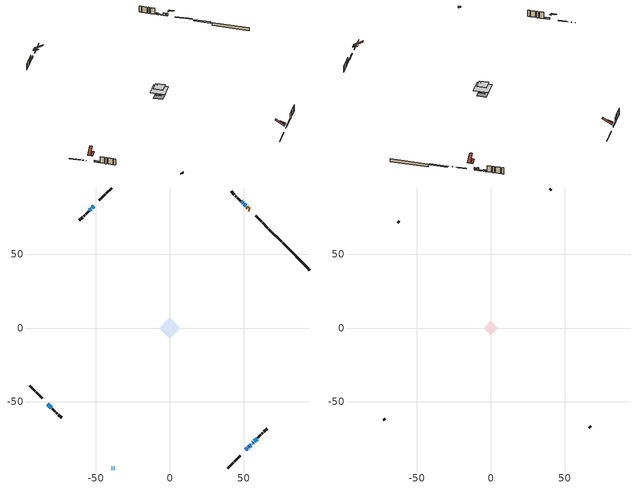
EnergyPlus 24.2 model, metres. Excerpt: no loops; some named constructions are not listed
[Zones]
conditioned space
 floor adiabatic (Floor3 construction): -2.64,0 0,2.64 2.64,0 0,-2.64 z0.85
 floor adiabatic (AdiabaticFloorConstruction): -7.17,0 0,7.17 7.17,0 0,-7.17 z3.29
 floor foundation (Slab1 construction): -4.6,0.08 -0.08,4.6 4.6,-0.08 0.08,-4.6 z-1.87
 floor foundation (Slab2 construction): -2.64,0 0,2.64 2.64,0 0,-2.64 z-0.15
 wall outside (RimJoist1 construction): 39.27,-94.8 42.91,-91.17 / -94.8,-39.27 -91.17,-42.91 / -39.27,94.8 -42.91,91.17 / 66.47,67.6 62.83,71.24 z0.85:1.15
 wall outside (RimJoist2 construction): 43.56,-90.51 47.66,-86.41 / -90.51,-43.56 -86.41,-47.66 / -43.56,90.51 -47.66,86.41 / 62.18,71.89 58.08,75.99 z0.85:1.15
 wall outside (AdiabaticWallConstruction 1): 54.14,79.94 53.6,80.47 / 52.94,81.13 51.99,82.08 z0.85:2.88
 wall outside (AdiabaticWallConstruction): -39.27,-94.8 -39.01,-94.8 z0.85:1.29; 51.33,82.74 50.4,83.67 / 51.6,-82.47 52.54,-81.53 z0.85:1.26; -82.47,-51.6 -80.13,-53.94 / 49.74,84.33 49.28,84.79 / 53.19,-80.88 53.5,-80.57 / 54.16,-79.92 54.78,-79.3 / 48.63,85.44 48.4,85.67 / 56.3,-77.78 56.69,-77.38 / 57.34,-76.73 59.1,-74.97 / -38.09,-94.8 -37.47,-94.8 z0.85:2.07; -51.6,82.47 -52.65,81.42 / -53.3,80.77 -54.35,79.72 z0.85:2.3; 55.43,-78.64 55.64,-78.43 z0.85:1.2
 wall outside (Wall1 construction): 59.76,-74.31 61.73,-72.34 / -79.47,-54.6 -77.5,-56.57 / -55,79.07 -56.98,77.09 / 47.75,86.32 45.77,88.3 z0.85:5.73
 wall outside (Wall2 construction): 62.39,-71.68 63.09,-70.98 / -76.84,-57.23 -76.14,-57.93 / -57.63,76.44 -58.33,75.74 / 45.12,88.95 44.42,89.65 z0.85:5.73
 wall outside (Wall3 construction): 63.75,-70.32 65.96,-68.11 / -75.49,-58.59 -73.27,-60.8 / -58.99,75.08 -61.2,72.87 / 43.76,90.31 41.55,92.52 z0.85:5.73
 wall foundation (FoundationWall1 construction): 76.41,57.67,-1.87 76.41,57.67,0.46 92.96,41.11,0.46 92.96,41.11,0.42 94.8,39.27,0.42 94.8,39.27,-1.87
 wall foundation (FoundationWall2 construction): 75.75,58.32 67.13,66.94 z-0.15:0.85
 window (WindowConstruction 11): -39.27,-94.8 -39.02,-94.8 z0.85:1.28
 window (WindowConstruction 4): 51.33,82.74 50.4,83.67 z0.85:1.26
 window (WindowConstruction 5): 51.6,-82.47 52.54,-81.53 z0.85:1.26
 window (WindowConstruction 6): -82.47,-51.6 -80.13,-53.94 z0.85:2.07
 window (WindowConstruction 7): 49.74,84.33 49.29,84.79 z0.85:2.07
 window (WindowConstruction 8): -51.6,82.47 -52.65,81.42 z0.85:2.3
 window (WindowConstruction 9): 53.19,-80.88 53.5,-80.57 z0.85:2.07
 window (WindowConstruction 10): 54.16,-79.92 54.78,-79.3 z0.85:2.07
 window (WindowConstruction 13): 55.43,-78.64 55.64,-78.43 z0.85:1.19
 window (WindowConstruction): 48.63,85.44 48.4,85.67 z0.85:2.07
 window (WindowConstruction 1): -53.3,80.77 -54.35,79.72 z0.85:2.3
 window (WindowConstruction 2): 56.3,-77.77 56.69,-77.38 z0.85:2.07
 window (WindowConstruction 3): 57.35,-76.73 59.1,-74.97 z0.85:2.07
 window (WindowConstruction 12): -38.09,-94.8 -37.47,-94.8 z0.85:2.07
 door (Door): 54.13,79.94 53.6,80.47 z0.85:2.88
 door (Door 1): 52.94,81.13 51.99,82.08 z0.85:2.88
 ceiling adiabatic (AdiabaticFloorConstruction): 0,-7.17 7.17,0 0,7.17 -7.17,0 z3.29
attic - vented
 floor to conditioned space (Floor1 construction Reversed): -4.81,0 0,4.81 4.81,0 0,-4.81 z5.73
 floor to conditioned space (Floor2 construction Reversed): -2.64,0 0,2.64 2.64,0 0,-2.64 z5.73
 wall outside (Wall4 construction): 66.62,-67.46 67.58,-66.49 / -72.62,-61.45 -71.65,-62.42 / -61.86,72.21 -62.83,71.25 / 40.89,93.18 39.93,94.15 z0.85:5.73
 roof outside (Roof1 construction): 49.61,-84.46,5.73 45.14,-79.99,9.41 43.85,-81.28,9.41 48.32,-85.75,5.73; -84.46,-49.61,5.73 -79.99,-45.14,9.41 -81.28,-43.85,9.41 -85.75,-48.32,5.73; -49.61,84.46,5.73 -45.14,79.99,9.41 -43.85,81.28,9.41 -48.32,85.75,5.73; 56.13,77.94,5.73 51.66,73.47,9.41 52.95,72.18,9.41 57.42,76.65,5.73
 roof outside (Roof2 construction): 50.95,-83.12,5.73 48.38,-80.55,6.94 47.7,-81.23,6.94 50.27,-83.8,5.73; -83.12,-50.95,5.73 -80.55,-48.38,6.94 -81.23,-47.7,6.94 -83.8,-50.27,5.73; -50.95,83.12,5.73 -48.38,80.55,6.94 -47.7,81.23,6.94 -50.27,83.8,5.73; 54.79,79.28,5.73 52.22,76.71,6.94 52.9,76.03,6.94 55.47,78.6,5.73
[Material] Roughness=Rough; Thermal Absorptance=0.9
Name | Thickness {m} | Conductivity {W/m-K} | Density {kg/m3} | Specific Heat {J/kg-K} | Solar Absorptance | Visible Absorptance
ceiling loosefill ins | 0.338667 | 0.0480833 | 16.02 | 1046.75 | 0.7 | 0.7
ceiling loosefill ins 1 | 0.169333 | 0.0480833 | 16.02 | 1046.75 | 0.7 | 0.7
ceiling stud and cavity | 0.1397 | 0.777791 | 65.682 | 1177.47 | 0.7 | 0.7
ceiling stud and cavity 1 | 0.1397 | 0.124158 | 65.682 | 1177.47 | 0.7 | 0.7
gypsum board | 0.0127 | 0.160291 | 801 | 837.4 | 0.6 | 0.6
[Construction]
Floor1 construction: ceiling loosefill ins, ceiling stud and cavity, gypsum board
Floor2 construction: ceiling loosefill ins 1, ceiling stud and cavity 1, gypsum board
[EnergyManagementSystem:Program]
infil_program: Set p_m = 0.14; Set p_s = 0.22; Set s_m = 270; Set s_s = 370; Set z_m = 9.99744; Set z_s = 5.140138319168381; Set f_t = (((s_m/z_m)^p_m)*((z_s/s_s)^p_s)); Set Tdiff = tin_s-tout_s; Set dT = @Abs Tdiff; Set c = 0.0745; Set Cs = 0.099; Set Cw = 0.1508; Set n = 0.65; Set sft = (f_t*0.54); Set temp1 = ((c*Cw)*((sft*site_vw_s)^(2*n)))^2; Set Qinf = (((c*Cs*(dT^n))^2)+temp1)^0.5; Set Qinf = (@Max Qinf 0); Set mech_vent_house_fan_sensible_load_act = 0.0; Set mech_vent_house_fan_latent_load_act = 0.0; Set OASupInPb = out_pb_s; Set OASupInTemp = tout_s; Set OASupInW = out_wt_s; Set OASupRho = (@RhoAirFnPbTdbW OASupInPb OASupInTemp OASupInW); Set OASupCp = (@CpAirFnW OASupInW); Set OASupInEnth = (@HFnTdbW OASupInTemp OASupInW); Set ZoneTemp = tin_s; Set ZoneW = win_s; Set ZoneCp = (@CpAirFnW ZoneW); Set ZoneAirEnth = (@HFnTdbW ZoneTemp ZoneW); Set mech_vent_house_fan_cfis_act = 0.0; Set QWHV_cfis_sup = 0.0; Set QWHV_cfis_suppl_sup = 0.0; Set QWHV_cfis_suppl_exh = 0.0; Set Qrange = 0; Set Qrange = Qrange + 0.075 * mech_vent_range_fan_0_sch_s; Set Qbath = 0; Set Qbath = Qbath + 0.066 * mech_vent_bath_fan_0_sch_s; Set Qdryer = 0; Set Qdryer = Qdryer + 0.00308 * clothes_dryer_exhaust_0_sch_s; Set QWHV_sup = 0.0; Set QWHV_exh = 0.0; Set Qsupply = QWHV_sup + QWHV_cfis_sup + QWHV_cfis_suppl_sup; Set Qexhaust = Qrange + Qbath + Qdryer + QWHV_exh + QWHV_cfis_suppl_exh; Set Qfan = (@Max Qexhaust Qsupply); Set Qducts = 0; If Qducts < 0; Set Qsupply = Qsupply - Qducts; Else; Set Qexhaust = Qexhaust + Qducts; EndIf; Set Qfan_with_ducts = (@Max Qexhaust Qsupply); Set Qimb = (@Abs (Qsupply - Qexhaust)); If Qinf + Qimb > 0; Set Qtot = Qfan_with_ducts + (Qinf^2) / (Qinf + Qimb); Else; Set Qtot = Qfan_with_ducts; EndIf; Set Qinf_adj = Qtot - Qfan; Set infil_flow_act = Qinf_adj; Set infil_program_Qinf = Qinf_adj; Set infil_program_Qfan = Qfan; Set Qload = Qfan; Set Effectiveness_Sens = 0.0; Set Effectiveness_Lat = 0.0; Set Fan_MFR = Qload * OASupRho; Set ZoneInEnth = OASupInEnth; Set ZoneInTemp = OASupInTemp; Set FanTotalToCond = Fan_MFR * (ZoneInEnth - ZoneAirEnth); Set FanSensToCond = Fan_MFR * ZoneCp * (ZoneInTemp - ZoneTemp); Set FanLatToCond = FanTotalToCond - FanSensToCond; Set mech_vent_house_fan_sensible_load_act = mech_vent_house_fan_sensible_load_act + FanSensToCond; Set mech_vent_house_fan_latent_load_act = mech_vent_house_fan_latent_load_act + FanLatToCond
total_airflows_program: Set total_infil_flow_rate = 0; Set total_mechvent_flow_rate = 0; Set total_natvent_flow_rate = 0; Set total_whf_flow_rate = 0; Set total_infil_flow_rate = total_infil_flow_rate + (infil_program_Qinf * 1); Set total_mechvent_flow_rate = total_mechvent_flow_rate + (infil_program_Qfan * 1); Set total_natvent_flow_rate = total_natvent_flow_rate + (natural_vent_program_Qnv * 1); Set total_whf_flow_rate = total_whf_flow_rate + (natural_vent_program_Qwhf * 1)
total_loads_program: Set loads_htg_tot = 0; Set loads_clg_tot = 0; If htg_load_cond > 0; Set loads_htg_tot = loads_htg_tot + (htg_load_cond - clg_load_cond) * 1.0; EndIf; Set loads_htg_tot = (@Max loads_htg_tot 0); If clg_load_cond > 0; Set loads_clg_tot = loads_clg_tot + (clg_load_cond - htg_load_cond) * 0.0; EndIf; Set loads_clg_tot = (@Max loads_clg_tot 0)
unit_heater_supply_fan_disaggregate_program: Set unit_heater_supply_fan_primary_htg = 0; If unit_heater_htg_coil_s > 0; Set unit_heater_supply_fan_primary_htg = unit_heater_supply_fan_s; EndIf
unmet_hours_program: Set htg_unmet_hours = 0; Set clg_unmet_hours = 0; Set unit_htg_unmet_hours = 0; If ((DayOfYear >= 1) && (DayOfYear <= 365)); Set unit_htg_unmet_hours = unit_htg_unmet_hours + conditioned_space_htg_unmet_s; If unit_htg_unmet_hours > htg_unmet_hours; Set htg_unmet_hours = unit_htg_unmet_hours; EndIf; EndIf
water_heater_EC_adj: If WarmupFlag == 0; Set dhw_e_cons = water_heater_energy + water_heater_on_cycle_parasitic + water_heater_off_cycle_parasitic; Set water_heater_ec_adj_act = 0.0 * dhw_e_cons / 1; EndIf
[EnergyManagementSystem:ProgramCallingManager]
component_loads_program_calling_manager: EndOfZoneTimestepAfterZoneReporting; component_loads_program
fridge_schedule_program_calling_manager: BeginZoneTimestepAfterInitHeatBalance; fridge_schedule_program
furnace_supply_fan_disaggregate_program_calling_manager: EndOfSystemTimestepBeforeHVACReporting; furnace_supply_fan_disaggregate_program
infil_program_calling_manager: BeginZoneTimestepAfterInitHeatBalance; infil_program
natural_vent_program_calling_manager: BeginZoneTimestepAfterInitHeatBalance; natural_vent_program
total_airflows_program_calling_manager: EndOfZoneTimestepAfterZoneReporting; total_airflows_program
total_loads_program_calling_manager: EndOfZoneTimestepAfterZoneReporting; total_loads_program
unit_heater_supply_fan_disaggregate_program_calling_manager: EndOfSystemTimestepBeforeHVACReporting; unit_heater_supply_fan_disaggregate_program
unmet_hours_program_calling_manager: EndOfZoneTimestepBeforeZoneReporting; unmet_hours_program
water_heater_EC_adj_ProgramManager: EndOfSystemTimestepBeforeHVACReporting; water_heater_EC_adj
[EnergyManagementSystem:OutputVariable] Type of Data in Variable=Summed
Name | EMS Variable | Update Frequency | EMS Program or Subroutine | Units
furnace supply fan disaggregate htg primary | furnace_supply_fan_primary_htg | SystemTimestep | furnace_supply_fan_disaggregate_program | J
unit heater supply fan disaggregate htg primary | unit_heater_supply_fan_primary_htg | SystemTimestep | unit_heater_supply_fan_disaggregate_program | J
loads_htg_tot_peakload_outvar; loads_htg_tot_annual_outvar; Energy Management System Output Variable 1; Energy Management System Output Variable 45 | loads_htg_tot | ZoneTimestep | total_loads_program | J
loads_clg_tot_peakload_outvar; loads_clg_tot_annual_outvar; Energy Management System Output Variable 2; Energy Management System Output Variable 46 | loads_clg_tot | ZoneTimestep | total_loads_program | J
htg_unmet_hours_annual_outvar; Energy Management System Output Variable 3 | htg_unmet_hours | ZoneTimestep | unmet_hours_program | hr
clg_unmet_hours_annual_outvar; Energy Management System Output Variable 4 | clg_unmet_hours | ZoneTimestep | unmet_hours_program | hr
loads_htg_roofs_annual_outvar; Energy Management System Output Variable 5 | loads_htg_roofs | ZoneTimestep | component_loads_program | J
loads_htg_ceilings_annual_outvar; Energy Management System Output Variable 6 | loads_htg_ceilings | ZoneTimestep | component_loads_program | J
loads_htg_walls_annual_outvar; Energy Management System Output Variable 7 | loads_htg_walls | ZoneTimestep | component_loads_program | J
loads_htg_rim_joists_annual_outvar; Energy Management System Output Variable 8 | loads_htg_rim_joists | ZoneTimestep | component_loads_program | J
loads_htg_foundation_walls_annual_outvar; Energy Management System Output Variable 9 | loads_htg_foundation_walls | ZoneTimestep | component_loads_program | J
loads_htg_doors_annual_outvar; Energy Management System Output Variable 10 | loads_htg_doors | ZoneTimestep | component_loads_program | J
loads_htg_windows_conduction_annual_outvar; Energy Management System Output Variable 11 | loads_htg_windows_conduction | ZoneTimestep | component_loads_program | J
loads_htg_windows_solar_annual_outvar; Energy Management System Output Variable 12 | loads_htg_windows_solar | ZoneTimestep | component_loads_program | J
loads_htg_skylights_conduction_annual_outvar; Energy Management System Output Variable 13 | loads_htg_skylights_conduction | ZoneTimestep | component_loads_program | J
loads_htg_skylights_solar_annual_outvar; Energy Management System Output Variable 14 | loads_htg_skylights_solar | ZoneTimestep | component_loads_program | J
loads_htg_floors_annual_outvar; Energy Management System Output Variable 15 | loads_htg_floors | ZoneTimestep | component_loads_program | J
loads_htg_slabs_annual_outvar; Energy Management System Output Variable 16 | loads_htg_slabs | ZoneTimestep | component_loads_program | J
loads_htg_internal_mass_annual_outvar; Energy Management System Output Variable 17 | loads_htg_internal_mass | ZoneTimestep | component_loads_program | J
loads_htg_infil_annual_outvar; Energy Management System Output Variable 18 | loads_htg_infil | ZoneTimestep | component_loads_program | J
loads_htg_natvent_annual_outvar; Energy Management System Output Variable 19 | loads_htg_natvent | ZoneTimestep | component_loads_program | J
loads_htg_mechvent_annual_outvar; Energy Management System Output Variable 20 | loads_htg_mechvent | ZoneTimestep | component_loads_program | J
loads_htg_whf_annual_outvar; Energy Management System Output Variable 21 | loads_htg_whf | ZoneTimestep | component_loads_program | J
loads_htg_ducts_annual_outvar; Energy Management System Output Variable 22 | loads_htg_ducts | ZoneTimestep | component_loads_program | J
loads_htg_intgains_annual_outvar; Energy Management System Output Variable 23 | loads_htg_intgains | ZoneTimestep | component_loads_program | J
loads_htg_lighting_annual_outvar; Energy Management System Output Variable 24 | loads_htg_lighting | ZoneTimestep | component_loads_program | J
loads_clg_roofs_annual_outvar; Energy Management System Output Variable 25 | loads_clg_roofs | ZoneTimestep | component_loads_program | J
loads_clg_ceilings_annual_outvar; Energy Management System Output Variable 26 | loads_clg_ceilings | ZoneTimestep | component_loads_program | J
loads_clg_walls_annual_outvar; Energy Management System Output Variable 27 | loads_clg_walls | ZoneTimestep | component_loads_program | J
loads_clg_rim_joists_annual_outvar; Energy Management System Output Variable 28 | loads_clg_rim_joists | ZoneTimestep | component_loads_program | J
loads_clg_foundation_walls_annual_outvar; Energy Management System Output Variable 29 | loads_clg_foundation_walls | ZoneTimestep | component_loads_program | J
loads_clg_doors_annual_outvar; Energy Management System Output Variable 30 | loads_clg_doors | ZoneTimestep | component_loads_program | J
loads_clg_windows_conduction_annual_outvar; Energy Management System Output Variable 31 | loads_clg_windows_conduction | ZoneTimestep | component_loads_program | J
loads_clg_windows_solar_annual_outvar; Energy Management System Output Variable 32 | loads_clg_windows_solar | ZoneTimestep | component_loads_program | J
loads_clg_skylights_conduction_annual_outvar; Energy Management System Output Variable 33 | loads_clg_skylights_conduction | ZoneTimestep | component_loads_program | J
loads_clg_skylights_solar_annual_outvar; Energy Management System Output Variable 34 | loads_clg_skylights_solar | ZoneTimestep | component_loads_program | J
loads_clg_floors_annual_outvar; Energy Management System Output Variable 35 | loads_clg_floors | ZoneTimestep | component_loads_program | J
loads_clg_slabs_annual_outvar; Energy Management System Output Variable 36 | loads_clg_slabs | ZoneTimestep | component_loads_program | J
loads_clg_internal_mass_annual_outvar; Energy Management System Output Variable 37 | loads_clg_internal_mass | ZoneTimestep | component_loads_program | J
loads_clg_infil_annual_outvar; Energy Management System Output Variable 38 | loads_clg_infil | ZoneTimestep | component_loads_program | J
loads_clg_natvent_annual_outvar; Energy Management System Output Variable 39 | loads_clg_natvent | ZoneTimestep | component_loads_program | J
loads_clg_mechvent_annual_outvar; Energy Management System Output Variable 40 | loads_clg_mechvent | ZoneTimestep | component_loads_program | J
loads_clg_whf_annual_outvar; Energy Management System Output Variable 41 | loads_clg_whf | ZoneTimestep | component_loads_program | J
loads_clg_ducts_annual_outvar; Energy Management System Output Variable 42 | loads_clg_ducts | ZoneTimestep | component_loads_program | J
loads_clg_intgains_annual_outvar; Energy Management System Output Variable 43 | loads_clg_intgains | ZoneTimestep | component_loads_program | J
loads_clg_lighting_annual_outvar; Energy Management System Output Variable 44 | loads_clg_lighting | ZoneTimestep | component_loads_program | J
[Schedule:Day:Interval]
interior lighting schedule day: No, 01:00, 0.108182, 04:00, 0.0901515, 05:00, 0.0991667, 06:00, 0.162273, 07:00, 0.270455, 08:00, 0.342576, 10:00, 0.369621, 11:00, 0.351591, 12:00, 0.333561, 13:00, 0.324545, 14:00, 0.31553, 15:00, 0.333561, 16:00, 0.369621, 17:00, 0.450758, 18:00, 0.585985, 19:00, 0.775303, 20:00, 0.955606, 21:00, 0.991667, 22:00, 0.712197, 23:00, 0.360606, 24:00, 0.162273
interior lighting schedule day 1: No, 01:00, 0.100909, 04:00, 0.0840909, 05:00, 0.0925, 06:00, 0.151364, 07:00, 0.252273, 08:00, 0.319545, 10:00, 0.344773, 11:00, 0.327955, 12:00, 0.311136, 13:00, 0.302727, 14:00, 0.294318, 15:00, 0.311136, 16:00, 0.344773, 17:00, 0.420455, 18:00, 0.546591, 19:00, 0.723182, 20:00, 0.891364, 21:00, 0.925, 22:00, 0.664318, 23:00, 0.336364, 24:00, 0.151364
interior lighting schedule day 2: No, 01:00, 0.0927273, 04:00, 0.0772727, 05:00, 0.085, 06:00, 0.139091, 07:00, 0.231818, 08:00, 0.293636, 10:00, 0.316818, 11:00, 0.301364, 12:00, 0.285909, 13:00, 0.278182, 14:00, 0.270455, 15:00, 0.285909, 16:00, 0.316818, 17:00, 0.386364, 18:00, 0.502273, 19:00, 0.664545, 20:00, 0.819091, 21:00, 0.85, 22:00, 0.610455, 23:00, 0.309091, 24:00, 0.139091
interior lighting schedule day 3: No, 01:00, 0.0845455, 04:00, 0.0704545, 05:00, 0.0775, 06:00, 0.126818, 07:00, 0.211364, 08:00, 0.267727, 10:00, 0.288864, 11:00, 0.274773, 12:00, 0.260682, 13:00, 0.253636, 14:00, 0.246591, 15:00, 0.260682, 16:00, 0.288864, 17:00, 0.352273, 18:00, 0.457955, 19:00, 0.605909, 20:00, 0.746818, 21:00, 0.775, 22:00, 0.556591, 23:00, 0.281818, 24:00, 0.126818
interior lighting schedule day 4: No, 01:00, 0.0763636, 04:00, 0.0636364, 05:00, 0.07, 06:00, 0.114545, 07:00, 0.190909, 08:00, 0.241818, 10:00, 0.260909, 11:00, 0.248182, 12:00, 0.235455, 13:00, 0.229091, 14:00, 0.222727, 15:00, 0.235455, 16:00, 0.260909, 17:00, 0.318182, 18:00, 0.413636, 19:00, 0.547273, 20:00, 0.674545, 21:00, 0.7, 22:00, 0.502727, 23:00, 0.254545, 24:00, 0.114545
interior lighting schedule day 5: No, 01:00, 0.0727273, 04:00, 0.0606061, 05:00, 0.0666667, 06:00, 0.109091, 07:00, 0.181818, 08:00, 0.230303, 10:00, 0.248485, 11:00, 0.236364, 12:00, 0.224242, 13:00, 0.218182, 14:00, 0.212121, 15:00, 0.224242, 16:00, 0.248485, 17:00, 0.30303, 18:00, 0.393939, 19:00, 0.521212, 20:00, 0.642424, 21:00, 0.666667, 22:00, 0.478788, 23:00, 0.242424, 24:00, 0.109091
interior lighting schedule day 6: No, 01:00, 0.0745455, 04:00, 0.0621212, 05:00, 0.0683333, 06:00, 0.111818, 07:00, 0.186364, 08:00, 0.236061, 10:00, 0.254697, 11:00, 0.242273, 12:00, 0.229848, 13:00, 0.223636, 14:00, 0.217424, 15:00, 0.229848, 16:00, 0.254697, 17:00, 0.310606, 18:00, 0.403788, 19:00, 0.534242, 20:00, 0.658485, 21:00, 0.683333, 22:00, 0.490758, 23:00, 0.248485, 24:00, 0.111818
interior lighting schedule day 7: No, 01:00, 0.08, 04:00, 0.0666667, 05:00, 0.0733333, 06:00, 0.12, 07:00, 0.2, 08:00, 0.253333, 10:00, 0.273333, 11:00, 0.26, 12:00, 0.246667, 13:00, 0.24, 14:00, 0.233333, 15:00, 0.246667, 16:00, 0.273333, 17:00, 0.333333, 18:00, 0.433333, 19:00, 0.573333, 20:00, 0.706667, 21:00, 0.733333, 22:00, 0.526667, 23:00, 0.266667, 24:00, 0.12
interior lighting schedule day 8: No, 01:00, 0.0890909, 04:00, 0.0742424, 05:00, 0.0816667, 06:00, 0.133636, 07:00, 0.222727, 08:00, 0.282121, 10:00, 0.304394, 11:00, 0.289545, 12:00, 0.274697, 13:00, 0.267273, 14:00, 0.259848, 15:00, 0.274697, 16:00, 0.304394, 17:00, 0.371212, 18:00, 0.482576, 19:00, 0.638485, 20:00, 0.78697, 21:00, 0.816667, 22:00, 0.586515, 23:00, 0.29697, 24:00, 0.133636
interior lighting schedule day 9: No, 01:00, 0.0972727, 04:00, 0.0810606, 05:00, 0.0891667, 06:00, 0.145909, 07:00, 0.243182, 08:00, 0.30803, 10:00, 0.332348, 11:00, 0.316136, 12:00, 0.299924, 13:00, 0.291818, 14:00, 0.283712, 15:00, 0.299924, 16:00, 0.332348, 17:00, 0.405303, 18:00, 0.526894, 19:00, 0.697121, 20:00, 0.859242, 21:00, 0.891667, 22:00, 0.640379, 23:00, 0.324242, 24:00, 0.145909
interior lighting schedule day 10: No, 01:00, 0.105455, 04:00, 0.0878788, 05:00, 0.0966667, 06:00, 0.158182, 07:00, 0.263636, 08:00, 0.333939, 10:00, 0.360303, 11:00, 0.342727, 12:00, 0.325152, 13:00, 0.316364, 14:00, 0.307576, 15:00, 0.325152, 16:00, 0.360303, 17:00, 0.439394, 18:00, 0.571212, 19:00, 0.755758, 20:00, 0.931515, 21:00, 0.966667, 22:00, 0.694242, 23:00, 0.351515, 24:00, 0.158182
interior lighting schedule day 11: No, 01:00, 0.109091, 04:00, 0.0909091, 05:00, 0.1, 06:00, 0.163636, 07:00, 0.272727, 08:00, 0.345455, 10:00, 0.372727, 11:00, 0.354545, 12:00, 0.336364, 13:00, 0.327273, 14:00, 0.318182, 15:00, 0.336364, 16:00, 0.372727, 17:00, 0.454545, 18:00, 0.590909, 19:00, 0.781818, 20:00, 0.963636, 21:00, 1, 22:00, 0.718182, 23:00, 0.363636, 24:00, 0.163636
interior lighting schedule default day; occupants schedule default day; clothes dryer schedule default day; cooking range schedule default day; mech vent bath fan 0 schedule default day; mech vent range fan 0 schedule default day; misc plug loads schedule default day; general water use schedule default day; clothes dryer exhaust 0 schedule default day; cooling season schedule day; cooling season schedule day 2; cooling season schedule default day; exterior lighting schedule default day; natural vent schedule default day: No, 24:00, 0
occupants schedule day: No, 05:00, 0.426829, 06:00, 0.719512, 07:00, 1, 08:00, 0.670732, 09:00, 0.329268, 14:00, 0.170732, 15:00, 0.231707, 16:00, 0.329268, 17:00, 0.5, 18:00, 0.670732, 19:00, 0.829268, 21:00, 1, 22:00, 0.853659, 23:00, 0.646341, 24:00, 0.426829
clothes dryer schedule day; clothes dryer exhaust 0 schedule day: No, 01:00, 0.123457, 02:00, 0.0740741, 03:00, 0.0493827, 04:00, 0.0246914, 05:00, 0.0493827, 06:00, 0.0740741, 07:00, 0.197531, 08:00, 0.395062, 09:00, 0.592593, 10:00, 0.839506, 11:00, 0.962963, 12:00, 1, 13:00, 0.91358, 14:00, 0.82716, 15:00, 0.716049, 16:00, 0.753086, 17:00, 0.679012, 18:00, 0.666667, 20:00, 0.62963, 21:00, 0.641975, 22:00, 0.666667, 23:00, 0.54321, 24:00, 0.296296
cooking range schedule day: No, 05:00, 0.0597015, 06:00, 0.11194, 07:00, 0.171642, 08:00, 0.291045, 11:00, 0.343284, 12:00, 0.402985, 13:00, 0.462687, 14:00, 0.343284, 15:00, 0.291045, 16:00, 0.402985, 17:00, 0.567164, 18:00, 1, 19:00, 0.850746, 20:00, 0.432836, 21:00, 0.291045, 22:00, 0.231343, 23:00, 0.171642, 24:00, 0.11194
mech vent bath fan 0 schedule day: No, 07:00, 0, 08:00, 1, 09:00, 0.2, 24:00, 0
mech vent range fan 0 schedule day: No, 18:00, 0, 19:00, 1, 20:00, 0.2, 24:00, 0
misc plug loads schedule day: No, 06:00, 0.705882, 07:00, 0.745098, 08:00, 0.803922, 15:00, 0.823529, 16:00, 0.862745, 17:00, 0.921569, 18:00, 0.980392, 19:00, 1, 20:00, 0.980392, 21:00, 0.941176, 22:00, 0.862745, 23:00, 0.784314, 24:00, 0.72549
general water use schedule day: No, 01:00, 0.315068, 03:00, 0.287671, 04:00, 0.342466, 05:00, 0.369863, 06:00, 0.520548, 07:00, 0.60274, 08:00, 0.534247, 10:00, 0.506849, 11:00, 0.465753, 14:00, 0.479452, 15:00, 0.534247, 16:00, 0.589041, 17:00, 0.69863, 18:00, 0.876712, 19:00, 0.890411, 20:00, 0.986301, 21:00, 1, 22:00, 0.863014, 23:00, 0.616438, 24:00, 0.465753
cooling season schedule day 1: No, 24:00, 1
exterior lighting schedule day: No, 01:00, 0.566667, 03:00, 0.524167, 05:00, 0.495833, 06:00, 0.5525, 07:00, 0.623333, 08:00, 0.580833, 09:00, 0.439167, 10:00, 0.354167, 12:00, 0.34, 13:00, 0.354167, 14:00, 0.396667, 15:00, 0.425, 16:00, 0.495833, 17:00, 0.623333, 18:00, 0.793333, 19:00, 0.906667, 20:00, 0.963333, 21:00, 0.991667, 22:00, 0.920833, 23:00, 0.793333, 24:00, 0.665833
exterior lighting schedule day 1: No, 01:00, 0.528571, 03:00, 0.488929, 05:00, 0.4625, 06:00, 0.515357, 07:00, 0.581429, 08:00, 0.541786, 09:00, 0.409643, 10:00, 0.330357, 12:00, 0.317143, 13:00, 0.330357, 14:00, 0.37, 15:00, 0.396429, 16:00, 0.4625, 17:00, 0.581429, 18:00, 0.74, 19:00, 0.845714, 20:00, 0.898571, 21:00, 0.925, 22:00, 0.858929, 23:00, 0.74, 24:00, 0.621071
exterior lighting schedule day 10: No, 01:00, 0.552381, 03:00, 0.510952, 05:00, 0.483333, 06:00, 0.538571, 07:00, 0.607619, 08:00, 0.56619, 09:00, 0.428095, 10:00, 0.345238, 12:00, 0.331429, 13:00, 0.345238, 14:00, 0.386667, 15:00, 0.414286, 16:00, 0.483333, 17:00, 0.607619, 18:00, 0.773333, 19:00, 0.88381, 20:00, 0.939048, 21:00, 0.966667, 22:00, 0.897619, 23:00, 0.773333, 24:00, 0.649048
exterior lighting schedule day 11: No, 01:00, 0.571429, 03:00, 0.528571, 05:00, 0.5, 06:00, 0.557143, 07:00, 0.628571, 08:00, 0.585714, 09:00, 0.442857, 10:00, 0.357143, 12:00, 0.342857, 13:00, 0.357143, 14:00, 0.4, 15:00, 0.428571, 16:00, 0.5, 17:00, 0.628571, 18:00, 0.8, 19:00, 0.914286, 20:00, 0.971429, 21:00, 1, 22:00, 0.928571, 23:00, 0.8, 24:00, 0.671429
exterior lighting schedule day 2: No, 01:00, 0.485714, 03:00, 0.449286, 05:00, 0.425, 06:00, 0.473571, 07:00, 0.534286, 08:00, 0.497857, 09:00, 0.376429, 10:00, 0.303571, 12:00, 0.291429, 13:00, 0.303571, 14:00, 0.34, 15:00, 0.364286, 16:00, 0.425, 17:00, 0.534286, 18:00, 0.68, 19:00, 0.777143, 20:00, 0.825714, 21:00, 0.85, 22:00, 0.789286, 23:00, 0.68, 24:00, 0.570714
exterior lighting schedule day 3: No, 01:00, 0.442857, 03:00, 0.409643, 05:00, 0.3875, 06:00, 0.431786, 07:00, 0.487143, 08:00, 0.453929, 09:00, 0.343214, 10:00, 0.276786, 12:00, 0.265714, 13:00, 0.276786, 14:00, 0.31, 15:00, 0.332143, 16:00, 0.3875, 17:00, 0.487143, 18:00, 0.62, 19:00, 0.708571, 20:00, 0.752857, 21:00, 0.775, 22:00, 0.719643, 23:00, 0.62, 24:00, 0.520357
exterior lighting schedule day 4: No, 01:00, 0.4, 03:00, 0.37, 05:00, 0.35, 06:00, 0.39, 07:00, 0.44, 08:00, 0.41, 09:00, 0.31, 10:00, 0.25, 12:00, 0.24, 13:00, 0.25, 14:00, 0.28, 15:00, 0.3, 16:00, 0.35, 17:00, 0.44, 18:00, 0.56, 19:00, 0.64, 20:00, 0.68, 21:00, 0.7, 22:00, 0.65, 23:00, 0.56, 24:00, 0.47
exterior lighting schedule day 5: No, 01:00, 0.380952, 03:00, 0.352381, 05:00, 0.333333, 06:00, 0.371429, 07:00, 0.419048, 08:00, 0.390476, 09:00, 0.295238, 10:00, 0.238095, 12:00, 0.228571, 13:00, 0.238095, 14:00, 0.266667, 15:00, 0.285714, 16:00, 0.333333, 17:00, 0.419048, 18:00, 0.533333, 19:00, 0.609524, 20:00, 0.647619, 21:00, 0.666667, 22:00, 0.619048, 23:00, 0.533333, 24:00, 0.447619
exterior lighting schedule day 6: No, 01:00, 0.390476, 03:00, 0.36119, 05:00, 0.341667, 06:00, 0.380714, 07:00, 0.429524, 08:00, 0.400238, 09:00, 0.302619, 10:00, 0.244048, 12:00, 0.234286, 13:00, 0.244048, 14:00, 0.273333, 15:00, 0.292857, 16:00, 0.341667, 17:00, 0.429524, 18:00, 0.546667, 19:00, 0.624762, 20:00, 0.66381, 21:00, 0.683333, 22:00, 0.634524, 23:00, 0.546667, 24:00, 0.45881
exterior lighting schedule day 7: No, 01:00, 0.419048, 03:00, 0.387619, 05:00, 0.366667, 06:00, 0.408571, 07:00, 0.460952, 08:00, 0.429524, 09:00, 0.324762, 10:00, 0.261905, 12:00, 0.251429, 13:00, 0.261905, 14:00, 0.293333, 15:00, 0.314286, 16:00, 0.366667, 17:00, 0.460952, 18:00, 0.586667, 19:00, 0.670476, 20:00, 0.712381, 21:00, 0.733333, 22:00, 0.680952, 23:00, 0.586667, 24:00, 0.492381
exterior lighting schedule day 8: No, 01:00, 0.466667, 03:00, 0.431667, 05:00, 0.408333, 06:00, 0.455, 07:00, 0.513333, 08:00, 0.478333, 09:00, 0.361667, 10:00, 0.291667, 12:00, 0.28, 13:00, 0.291667, 14:00, 0.326667, 15:00, 0.35, 16:00, 0.408333, 17:00, 0.513333, 18:00, 0.653333, 19:00, 0.746667, 20:00, 0.793333, 21:00, 0.816667, 22:00, 0.758333, 23:00, 0.653333, 24:00, 0.548333
exterior lighting schedule day 9: No, 01:00, 0.509524, 03:00, 0.47131, 05:00, 0.445833, 06:00, 0.496786, 07:00, 0.560476, 08:00, 0.522262, 09:00, 0.394881, 10:00, 0.318452, 12:00, 0.305714, 13:00, 0.318452, 14:00, 0.356667, 15:00, 0.382143, 16:00, 0.445833, 17:00, 0.560476, 18:00, 0.713333, 19:00, 0.815238, 20:00, 0.86619, 21:00, 0.891667, 22:00, 0.827976, 23:00, 0.713333, 24:00, 0.59869
[Schedule:Week:Daily]
clothes dryer exhaust 0 schedule Week Rule - Jan1-Dec31: clothes dryer exhaust 0 schedule day, clothes dryer exhaust 0 schedule day, clothes dryer exhaust 0 schedule day, clothes dryer exhaust 0 schedule day, clothes dryer exhaust 0 schedule day, clothes dryer exhaust 0 schedule day, clothes dryer exhaust 0 schedule day, clothes dryer exhaust 0 schedule default day, clothes dryer exhaust 0 schedule default day, clothes dryer exhaust 0 schedule default day, clothes dryer exhaust 0 schedule default day, clothes dryer exhaust 0 schedule default day
cooling season schedule Week Rule - Jan1-Apr28: cooling season schedule day, cooling season schedule day, cooling season schedule day, cooling season schedule day, cooling season schedule day, cooling season schedule day, cooling season schedule day, cooling season schedule default day, cooling season schedule default day, cooling season schedule default day, cooling season schedule default day, cooling season schedule default day
cooling season schedule Week Rule - Apr29-May5: cooling season schedule day, cooling season schedule day, cooling season schedule day 1, cooling season schedule day 1, cooling season schedule day 1, cooling season schedule day 1, cooling season schedule day 1, cooling season schedule default day, cooling season schedule default day, cooling season schedule default day, cooling season schedule default day, cooling season schedule default day
cooling season schedule Week Rule - May6-Sep29: cooling season schedule day 1, cooling season schedule day 1, cooling season schedule day 1, cooling season schedule day 1, cooling season schedule day 1, cooling season schedule day 1, cooling season schedule day 1, cooling season schedule default day, cooling season schedule default day, cooling season schedule default day, cooling season schedule default day, cooling season schedule default day
cooling season schedule Week Rule - Sep30-Oct6: cooling season schedule day 1, cooling season schedule day 2, cooling season schedule day 2, cooling season schedule day 2, cooling season schedule day 2, cooling season schedule day 2, cooling season schedule day 2, cooling season schedule default day, cooling season schedule default day, cooling season schedule default day, cooling season schedule default day, cooling season schedule default day
cooling season schedule Week Rule - Oct7-Dec31: cooling season schedule day 2, cooling season schedule day 2, cooling season schedule day 2, cooling season schedule day 2, cooling season schedule day 2, cooling season schedule day 2, cooling season schedule day 2, cooling season schedule default day, cooling season schedule default day, cooling season schedule default day, cooling season schedule default day, cooling season schedule default day
exterior lighting schedule Week Rule - Jul29-Aug4: exterior lighting schedule day 6, exterior lighting schedule day 6, exterior lighting schedule day 6, exterior lighting schedule day 7, exterior lighting schedule day 7, exterior lighting schedule day 7, exterior lighting schedule day 7, exterior lighting schedule default day, exterior lighting schedule default day, exterior lighting schedule default day, exterior lighting schedule default day, exterior lighting schedule default day
exterior lighting schedule Week Rule - Aug5-Aug25: exterior lighting schedule day 7, exterior lighting schedule day 7, exterior lighting schedule day 7, exterior lighting schedule day 7, exterior lighting schedule day 7, exterior lighting schedule day 7, exterior lighting schedule day 7, exterior lighting schedule default day, exterior lighting schedule default day, exterior lighting schedule default day, exterior lighting schedule default day, exterior lighting schedule default day
exterior lighting schedule Week Rule - Aug26-Sep1: exterior lighting schedule day 7, exterior lighting schedule day 7, exterior lighting schedule day 7, exterior lighting schedule day 7, exterior lighting schedule day 7, exterior lighting schedule day 7, exterior lighting schedule day 8, exterior lighting schedule default day, exterior lighting schedule default day, exterior lighting schedule default day, exterior lighting schedule default day, exterior lighting schedule default day
exterior lighting schedule Week Rule - Sep2-Sep29: exterior lighting schedule day 8, exterior lighting schedule day 8, exterior lighting schedule day 8, exterior lighting schedule day 8, exterior lighting schedule day 8, exterior lighting schedule day 8, exterior lighting schedule day 8, exterior lighting schedule default day, exterior lighting schedule default day, exterior lighting schedule default day, exterior lighting schedule default day, exterior lighting schedule default day
exterior lighting schedule Week Rule - Sep30-Oct6: exterior lighting schedule day 8, exterior lighting schedule day 9, exterior lighting schedule day 9, exterior lighting schedule day 9, exterior lighting schedule day 9, exterior lighting schedule day 9, exterior lighting schedule day 9, exterior lighting schedule default day, exterior lighting schedule default day, exterior lighting schedule default day, exterior lighting schedule default day, exterior lighting schedule default day
exterior lighting schedule Week Rule - Oct7-Oct27: exterior lighting schedule day 9, exterior lighting schedule day 9, exterior lighting schedule day 9, exterior lighting schedule day 9, exterior lighting schedule day 9, exterior lighting schedule day 9, exterior lighting schedule day 9, exterior lighting schedule default day, exterior lighting schedule default day, exterior lighting schedule default day, exterior lighting schedule default day, exterior lighting schedule default day
exterior lighting schedule Week Rule - Oct28-Nov3: exterior lighting schedule day 9, exterior lighting schedule day 9, exterior lighting schedule day 9, exterior lighting schedule day 9, exterior lighting schedule day 10, exterior lighting schedule day 10, exterior lighting schedule day 10, exterior lighting schedule default day, exterior lighting schedule default day, exterior lighting schedule default day, exterior lighting schedule default day, exterior lighting schedule default day
exterior lighting schedule Week Rule - Nov4-Nov24: exterior lighting schedule day 10, exterior lighting schedule day 10, exterior lighting schedule day 10, exterior lighting schedule day 10, exterior lighting schedule day 10, exterior lighting schedule day 10, exterior lighting schedule day 10, exterior lighting schedule default day, exterior lighting schedule default day, exterior lighting schedule default day, exterior lighting schedule default day, exterior lighting schedule default day
exterior lighting schedule Week Rule - Nov25-Dec1: exterior lighting schedule day 10, exterior lighting schedule day 10, exterior lighting schedule day 10, exterior lighting schedule day 10, exterior lighting schedule day 10, exterior lighting schedule day 10, exterior lighting schedule day 11, exterior lighting schedule default day, exterior lighting schedule default day, exterior lighting schedule default day, exterior lighting schedule default day, exterior lighting schedule default day
exterior lighting schedule Week Rule - Dec2-Dec31: exterior lighting schedule day 11, exterior lighting schedule day 11, exterior lighting schedule day 11, exterior lighting schedule day 11, exterior lighting schedule day 11, exterior lighting schedule day 11, exterior lighting schedule day 11, exterior lighting schedule default day, exterior lighting schedule default day, exterior lighting schedule default day, exterior lighting schedule default day, exterior lighting schedule default day
natural vent schedule Week Rule - Jan1-Dec31: natural vent schedule default day, natural vent schedule default day, natural vent schedule default day, natural vent schedule default day, natural vent schedule default day, natural vent schedule default day, natural vent schedule default day, natural vent schedule default day, natural vent schedule default day, natural vent schedule default day, natural vent schedule default day, natural vent schedule default day
[Schedule:Year]
clothes dryer exhaust 0 schedule: clothes dryer exhaust 0 schedule Week Rule - Jan1-Dec31, 1, 1, 12, 31
cooling season schedule: cooling season schedule Week Rule - Jan1-Apr28, 1, 1, 4, 28, cooling season schedule Week Rule - Apr29-May5, 4, 29, 5, 5, cooling season schedule Week Rule - May6-Sep29, 5, 6, 9, 29, cooling season schedule Week Rule - Sep30-Oct6, 9, 30, 10, 6, cooling season schedule Week Rule - Oct7-Dec31, 10, 7, 12, 31
natural vent schedule: natural vent schedule Week Rule - Jan1-Dec31, 1, 1, 12, 31
